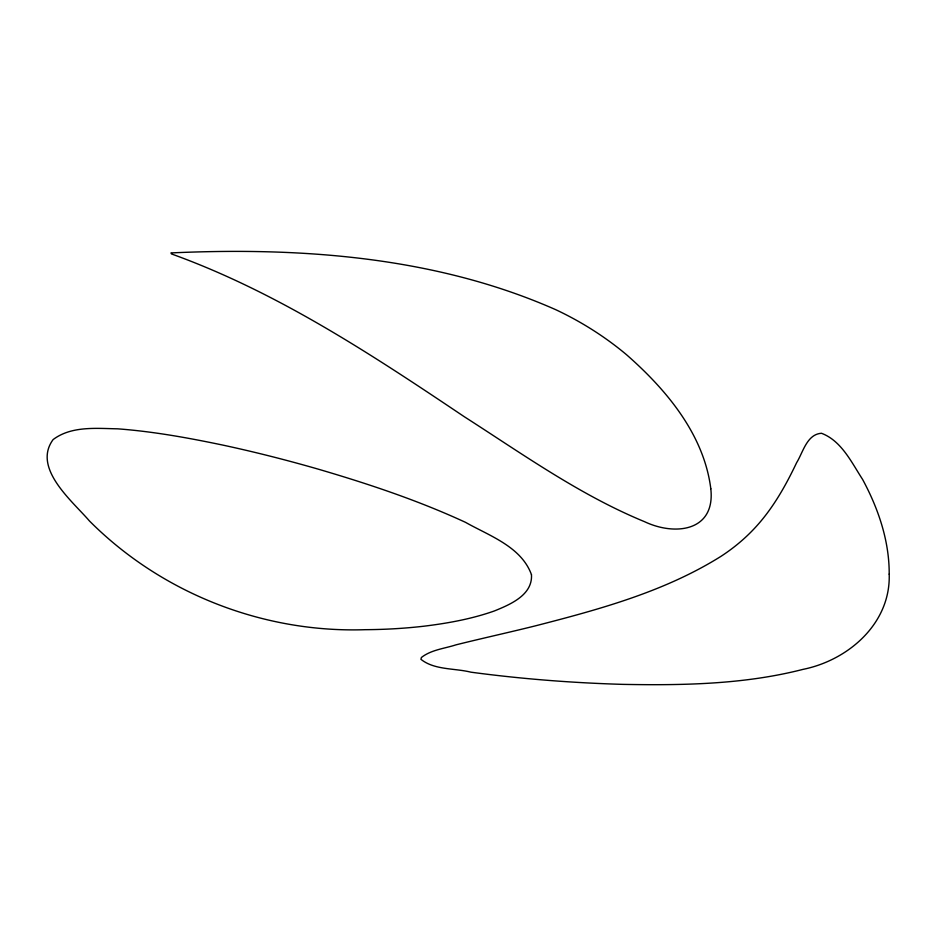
<?xml version="1.0" encoding="UTF-8"?>
<svg xmlns="http://www.w3.org/2000/svg" width="936" height="936" viewBox="0 0 936 936"><rect width="100%" height="100%" fill="white"/><g stroke="black" fill="none" stroke-linecap="round" stroke-linejoin="round"><path stroke-width="1.4" d="M710.81 488.767C715.56 531.262 675.172 536.211 644.576 521.691C579.992 495.132 522.768 454.171 464.256 416.695C371.475 354.416 277.196 292.032 171.452 253.925L170.937 252.919C300.69 247.034 435.649 256.546 555.855 309.734A214.391 138.727 28 0 1 626.476 354.674C666.292 389.598 703.966 434.433 710.81 488.767M531.472 574.692C532.736 595.109 510.155 604.516 494.419 610.939C471.884 618.918 448.25 623.189 424.593 626.125A907.031 572.926 48 0 1 365.332 629.682C263.262 633.11 161.53 593.319 89.423 520.942C72.411 501.099 32.035 468.222 53.118 439.569C71.382 425.81 96.092 428.442 117.62 428.828C153.071 431.461 188.113 437.826 222.873 445.103A798.888 334.491 26.3 0 1 318.345 469.182C368.421 483.865 418.099 500.421 465.52 522.346C489.411 535.837 521.352 546.671 531.472 574.692M889.2 574.142C890.826 623.388 848.379 660.243 802.971 669.38C744.237 684.45 683.058 685.468 622.779 684.368C572.001 682.882 521.282 678.928 470.925 672.177C454.72 668.105 434.351 670.164 420.931 659.307L421.399 657.493C431.157 649.783 444.448 648.59 455.996 644.845C482.391 638.258 508.985 632.443 535.392 625.856C599.286 609.418 664.373 591.763 720.802 556.452A353.012 241.301 30.9 0 0 756.557 526.126C773.464 507.441 785.866 485.316 796.63 462.676C803.076 452.275 806.879 434.222 821.492 433.274C841.511 440.809 851.584 462.513 862.594 479.419C878.284 508.459 889.364 540.821 889.2 574.142"/></g></svg>
